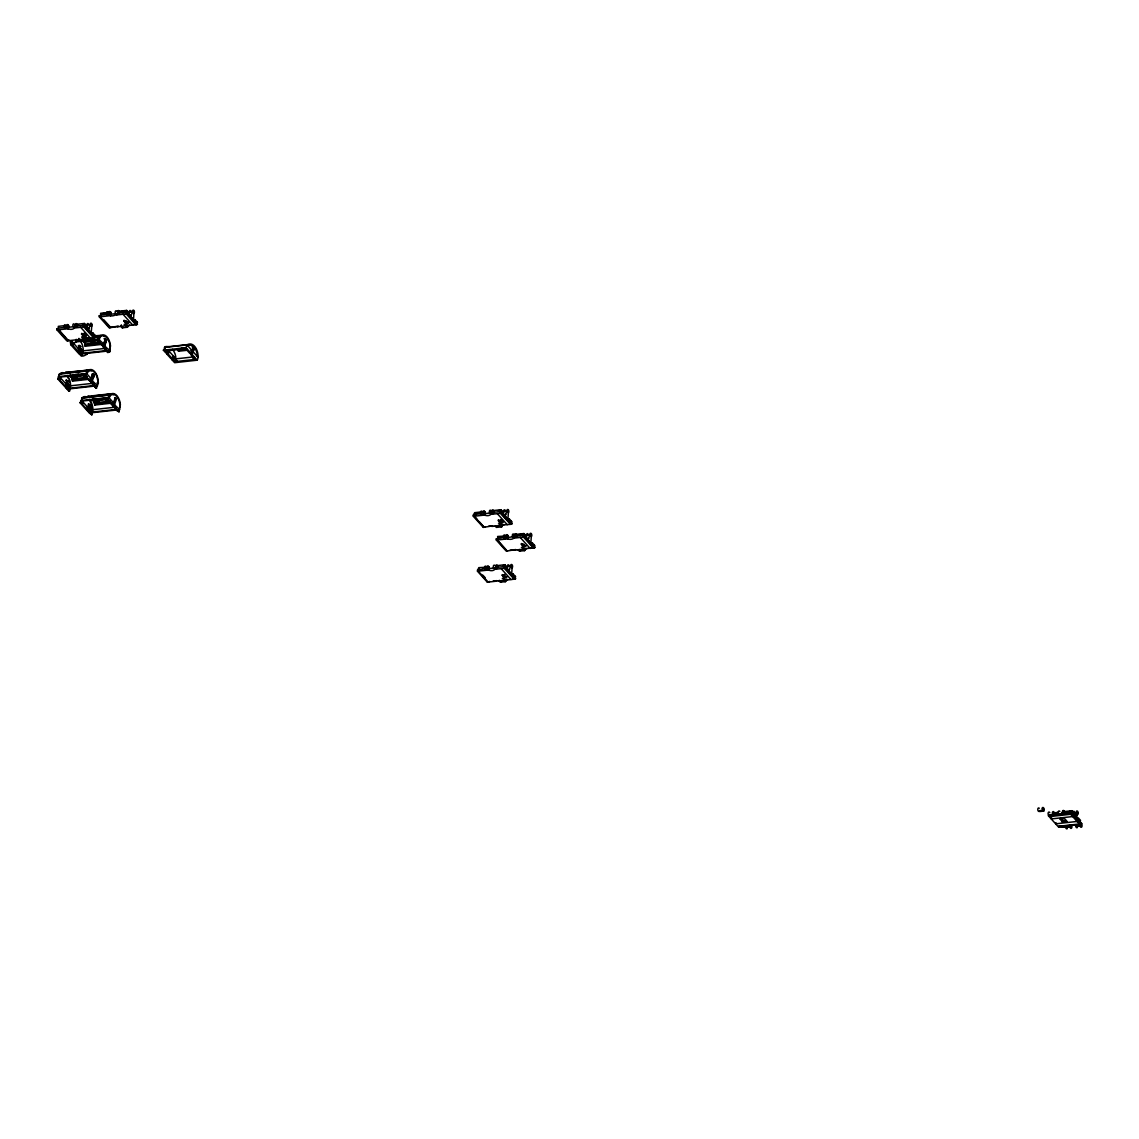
<?xml version="1.0" encoding="UTF-8"?>
<svg xmlns="http://www.w3.org/2000/svg" width="1139" height="1139" viewBox="0 0 1139 1139"><rect width="100%" height="100%" fill="white"/><g stroke="black" fill="none" stroke-linecap="round" stroke-linejoin="round"><path stroke-width="1.5" d="M500.32 524.467L500.348 525.378A1.78 1.025 83.6 0 0 501.772 526.773L502.327 524.766M523.271 548.229L523.285 549.155A1.78 1.025 83.6 0 0 524.581 550.593L525.264 548.542A1.78 1.025 83.6 0 1 524.581 550.593L519.754 551.134M84.243 338.525C88.187 338.639 73.708 340.49 76.185 339.351M88.173 330.652L90.081 324.9A1.765 1.011 83.6 0 1 91.519 323.448A1.765 1.011 83.6 0 1 91.704 326.494L91.134 333.955L90.579 332.019M126.6 325.113L126.999 326.267L127.34 325.227M129.22 316.186L131.327 315.033L128.138 315.389L129.205 312.2L132.395 311.844L133.889 313.51L133.448 320.885L132.893 318.948M505.46 510.756A1.794 1.025 83.6 0 0 504.25 509.873A1.794 1.025 83.6 0 0 503.58 511.568L506.812 511.212L508.336 512.892L507.88 520.366L507.311 518.416M504.719 579.836C508.592 580.107 494.198 581.673 496.661 580.648L493.159 581.047M511.055 573.316L511.61 575.252L512.066 567.891L510.543 566.211L507.368 566.567L506.3 569.756L509.489 569.4L507.382 570.554M523.897 548.414L524.396 549.567L524.566 548.372M526.531 539.402L528.667 538.234L525.449 538.59L526.517 535.373L529.735 535.017L531.258 536.697L530.817 544.157L530.247 542.192M83.759 337.585L83.688 338.895A1.765 1.011 83.6 0 0 85.098 340.276A1.765 1.011 83.6 0 0 85.539 337.856M121.289 325.056L121.218 326.366A1.765 1.011 83.6 0 0 122.955 327.42M64.695 326.324L65.464 326.281M504.933 536.967L504.15 537.024M519.868 549.639L519.042 549.496M69.18 340.134L66.859 340.874L57.035 329.954L56.95 328.772L58.388 328.602L58.303 326.352L65.023 325.597M74.149 326.324C76.256 330.666 64.14 330.438 68.383 325.227L68.041 327.918L65.407 328.317M68.468 326.025L67.799 328.046A1.765 1.011 83.6 0 1 66.489 325.711A1.765 1.011 83.6 0 1 68.198 325.199L68.71 327.235L75.089 326.537M68.126 329L68.71 327.235M76.555 327.078L74.22 327.192A1.765 1.011 83.6 0 1 72.839 325.455A1.765 1.011 83.6 0 1 74.092 323.96M74.676 326.836L74.277 328.032L84.67 326.879L94.494 337.799L95.106 337.4L84.585 325.697L83.147 325.854L83.346 324.601L85.496 326.21L85.14 327.292M66.105 388.114L68.383 383.572L66.105 388.114L57.762 378.846L59.299 374.233L60.595 373.222A11.703 6.72 83.6 0 1 64.268 373.023M66.902 388.029L58.573 378.76L59.299 376.568L66.874 384.982L68.041 381.465L66.048 380.241L68.041 381.465M59.342 378.518L59.926 380.269L60.424 379.7M72.156 341.743L71.942 344.448L72.526 343.622L72.782 345.388L73.366 344.548M72.526 343.622L70.675 344.604L70.547 341.116L70.518 342.967L75.786 342.383L76.242 340.419L75.786 342.383M65.336 373.236L65.621 372.368L88.557 370.118A11.703 6.72 83.6 0 1 98.225 380.753L98.338 383.33L96.003 388.043L91.006 382.49L93.483 375.044L92.473 373.905L90.707 379.173L91.519 379.088L86.536 373.535L58.488 376.653M66.717 373.293L66.973 372.524L80.257 371.043M78.933 338.383L78.876 338.981M93.697 337.899L83.873 326.964L84.856 324.017L83.66 324.145M83.987 324.53L84.343 323.448L76.356 324.344M81.524 334.097L81.794 333.3L84.015 335.763L86.393 335.507L84.186 333.029L86.137 336.304L83.745 336.56L81.524 334.097L83.916 333.841M65.692 383.672L66.859 380.155M67.229 381.551L66.062 385.082L66.874 384.982M78.463 348.748L79.616 345.274L80.769 346.569L79.616 350.043L78.349 350.186L79.502 346.712L78.335 345.416M71.031 377.166L70.333 375.044L71.031 377.166L85.966 375.5M88.557 324.088A1.765 1.011 83.6 0 0 87.432 323.661A1.765 1.011 83.6 0 0 86.891 325.256L85.838 328.445L89.013 328.103L87.233 328.288M84.343 323.448L86.863 326.252L86.464 327.448L92.273 333.898L92.672 332.702L91.077 334.026L92.273 333.898M83.745 336.56L84.015 335.763M83.702 337.856L83.304 339.052L94.494 337.799M83.716 342.341L83.033 340.248L83.716 342.341L98.438 340.703M67.201 375.429A10.892 6.265 83.6 0 1 70.59 385.794L69.564 390.99L68.753 391.076L67.116 389.253L68.596 384.797L67.585 383.658M79.659 353.033L71.942 344.462L70.675 344.604L78.377 353.175L79.659 353.033L81.111 348.648L79.844 348.79L82.122 349.758L80.655 354.144L81.78 355.382L83.289 350.84A10.735 6.165 83.6 0 0 79.958 340.632M81.609 353.617L80.94 354.457C80.94 352.464 83.489 354.827 81.78 355.382L79.388 354.286L80.841 349.901M69.564 390.99L67.927 389.154L69.408 384.697L68.383 383.572M68.482 388.67L69.052 390.421L69.55 389.851M72.512 381.138L72.099 378.176L72.512 381.138L92.444 378.917M84.969 340.333L85.653 338.297M68.753 391.076L69.493 388.883M85.183 346.242L84.77 343.323L85.183 346.242L104.816 344.063M81.78 355.382L81.211 353.66M86.621 354.428C89.91 351.083 83.845 358.13 80.499 355.525M92.957 335.977L93.313 334.894L94.822 336.575L95.192 335.507L92.672 332.702M109.785 327.406L109.173 327.818L99.349 316.884L99.264 315.702L100.688 315.546L100.616 313.282L110.697 312.171L110.113 314.99A1.765 1.011 83.6 0 1 108.803 312.656A1.765 1.011 83.6 0 1 110.497 312.129L111.024 314.179L115.808 313.638M94.323 336.019L94.679 334.937L92.672 334.966M93.953 337.372L97.726 336.276M96.801 387.958L91.818 382.405L94.295 374.959L93.27 373.82L89.981 381.366L84.998 375.813L85.724 373.62L86.237 374.19M86.92 370.83L87.205 369.976M83.574 370.673L88.557 370.118L87.347 371.1C85.425 373.749 84.984 377.507 86.621 376.511M98.196 338.853L97.982 341.558L103.193 346.37L105.628 339.038L103.108 344.305L103.905 344.22L98.196 338.853L99.492 339.322L100.047 336.162L94.779 336.745M97.755 341.088C100.873 342.625 96.431 341.515 98.78 341.472C100.844 336.332 92.814 336.119 93.854 340.362M59.555 374.019L59.812 374.802L59.299 374.233L87.603 370.901L87.86 371.67L87.048 374.105L59.812 377.137M97.982 341.558L98.253 340.76L103.193 346.37M88.301 370.887L88.557 370.118M89.483 399.362A10.849 6.236 83.6 0 1 92.857 409.684L91.832 414.852L90.209 413.03L91.675 408.588L89.867 407.548L90.664 407.463L88.386 411.991L80.072 402.765L82.905 397.155A11.661 6.692 83.6 0 1 86.55 396.956M119.538 311.986L118.869 314.008C116.491 314.25 107.892 319.205 110.697 312.171M89.184 411.905L80.883 402.665L81.609 400.487L89.155 408.873L90.323 405.37L88.344 404.146L90.323 405.37M110.113 314.99L110.782 312.954L108.39 313.225M81.666 402.423L82.236 404.174L82.734 403.605M110.44 315.93L111.024 314.179M92.857 374.048L92.615 374.759L92.202 374.005M105.215 339.265L104.987 339.963L104.076 338.554M93.683 375.77L93.711 377.294M94.523 336.945L101.072 335.379A11.532 6.62 83.6 0 1 110.511 345.872L109.472 351.88L107.821 352.492L103.407 347.58L105.842 340.248L104.845 339.123M106.041 340.96L106.069 342.455M87.618 397.169L87.902 396.315L109.401 393.923L110.754 394.066L110.497 394.834M108.604 352.407L104.204 347.495L106.639 340.162L105.628 339.038M88.999 397.226L92.558 396.101M116.975 313.78L116.577 314.976L126.97 313.809L126.885 312.627L125.461 312.784L126.301 311.474L127.81 313.154L127.454 314.222L125.461 312.784M94.494 386.05L95.491 387.474L95.761 386.662M89.141 404.06L87.176 407.662L88.344 408.958M106.753 351.097C105.471 351.196 111.309 353.873 110.099 350.015M95.334 386.975L94.594 385.765M88.728 407.79L89.511 405.456M107.593 352.008L106.852 350.812M96.003 388.043L97.826 382.761A10.849 6.236 83.6 0 0 94.466 372.353A10.849 6.236 83.6 0 0 87.86 371.67L87.048 371.77M107.821 352.492L107.678 351.737M93.298 401.085L92.601 398.977L93.298 401.085L108.177 399.433M108.675 351.965L109.031 350.897M83.959 341.629L98.68 339.992L99.791 336.361L100.289 336.93A10.692 6.151 83.6 0 1 106.795 337.6A10.692 6.151 83.6 0 1 110.127 347.851L108.532 350.328M91.832 414.852L89.397 413.115L90.878 408.687M90.75 412.546L91.334 414.283L91.832 413.728M111.309 403.192L94.779 405.043L94.366 402.095L99.321 401.54M94.779 405.043L94.366 402.095M121.232 325.327L120.834 326.523L126.5 325.398M126.301 311.474L126.657 310.392L117.061 311.46M119.168 311.844L127.155 310.947L126.173 313.908L136.011 324.829L135.641 324.102L137.42 324.33L126.885 312.627M123.838 321.041L124.108 320.244L126.315 322.707L128.707 322.437L128.436 323.234L126.059 323.504L123.838 321.041L126.23 320.771L128.436 323.234M126.813 314.293L127.169 313.225L125.66 311.545M133.377 320.97L134.971 319.632L134.573 320.828L128.778 314.392L129.177 313.197L126.657 310.392M126.059 323.504L126.315 322.707M126.016 324.786L125.617 325.982L137.42 324.33M130.472 317.582L132.395 311.844A1.765 1.011 83.6 0 1 133.833 310.377A1.765 1.011 83.6 0 1 134.018 313.424L133.889 313.51M82.919 398.636L81.609 398.166L109.543 395.048L110.839 394.051A11.661 6.692 83.6 0 1 120.392 404.658L118.969 411.834L114 406.31L116.477 398.878L114.64 397.838L115.452 397.753L112.177 405.256L107.208 399.732L107.934 397.554L108.447 398.123M119.182 409.086L119.994 406.666A10.806 6.208 83.6 0 0 116.634 396.301A10.806 6.208 83.6 0 0 110.056 395.617L109.543 395.048C107.635 397.682 107.194 401.426 108.831 400.43M109.116 394.777L109.401 393.923M82.122 398.721L81.866 397.952L109.814 394.849L110.056 395.617L109.244 398.038L82.122 401.056M135.27 322.907L135.626 321.839M135.982 324.487L136.993 321.881L134.986 321.91M136.495 323.59L137.492 322.437L134.971 319.632M118.969 411.834L113.202 406.395L115.665 398.977M116.662 409.926L117.659 411.35L116.762 409.641M192.135 346.683L193.246 347.908L190.996 354.685L195.225 359.397L174.993 361.647L173.256 359.71L174.053 357.319L172.943 356.08L172.146 358.472L168.287 354.201L169.085 351.794L166.764 350.684L167.96 350.541L167.162 352.933L165.967 353.076L163.39 350.214L165.739 346.512L169.312 346.64M166.251 350.342C165.354 352.15 166.251 348.975 167.846 350.171L167.575 350.969L167.675 349.986M172.146 358.472L170.95 358.614L167.106 354.329L167.903 351.937M164.329 347.423L186.938 344.903C194.869 340.205 200.208 354.314 197.246 360.18L174.637 362.7L172.06 359.839L172.857 357.447L174.053 357.319M177.855 348.648L178.51 351.239L186.668 350.328M174.993 361.647C176.972 357.575 175.15 352.706 172.53 349.346M178.51 351.239L178.296 349.217M175.235 361.419L177.257 360.622L175.392 361.604L175.491 360.622M176.83 361.234L177.257 360.622M184.091 348.363C183.194 350.157 184.091 346.996 185.685 348.178L185.415 348.975L185.515 347.993L181.115 348.278M197.246 360.18L192.178 354.556L194.442 347.779L193.331 346.541L191.081 353.318L186.013 347.694L186.938 344.903M193.331 358.628L193.231 359.611L193.331 358.628L195.096 358.643M194.926 358.458L194.826 359.44L193.075 359.426M475.817 515.469L474.28 513.76L474.636 512.678L484.844 511.539L484.246 514.387A1.78 1.025 83.6 0 1 482.936 512.037A1.78 1.025 83.6 0 1 484.644 511.496L485.186 513.575L490.012 513.034M488.489 526.303L492.746 525.834L483.306 527.385L473.354 516.323L473.269 515.113L474.721 514.956L474.28 513.76M484.844 511.539C480.729 516.565 491.45 516.722 490.752 513.532A1.78 1.025 83.6 0 1 489.386 511.311A1.78 1.025 83.6 0 1 491.094 510.785M484.246 514.387L484.929 512.336M484.588 515.355L485.186 513.575M479.932 570.411L478.423 568.731L478.779 567.649L489.357 567.094L488.517 569.215L485.883 569.614M495.778 581.246L487.335 582.186L477.497 571.251L477.426 570.069L478.85 569.913L478.423 568.731M499.793 512.166L501.245 512.009L511.909 523.855L511.283 524.267L500.149 512.564L500.007 510.898L502.171 512.536L501.815 513.618M500.149 512.564L501.516 510.3L498.298 510.656M500.647 510.827L501.003 509.731L491.293 510.813M500.79 512.479L500.519 513.29L510.471 524.353L511.981 521.933L509.432 519.099L507.823 520.438M501.003 509.731L503.566 512.578L503.153 513.789L509.033 520.309L509.432 519.099M500.391 523.015L498.156 520.523L500.576 520.252L502.812 522.744L500.391 523.015L498.426 519.711M500.363 524.31L499.95 525.535L491.849 526.432M503.595 515.611L505.73 514.444L502.513 514.8M510.044 550.237L515.711 549.596L506.286 551.148L496.362 540.114L496.277 538.918L497.729 538.747L497.643 536.469L508.336 535.914L507.481 538.049L504.819 538.462M505.203 516.052L506.812 511.212A1.794 1.025 83.6 0 1 508.265 509.731A1.794 1.025 83.6 0 1 508.45 512.806L508.336 512.892M494.625 567.621C496.718 571.977 484.602 571.735 488.845 566.524M488.944 567.322L488.261 569.343A1.765 1.011 83.6 0 1 486.965 567.023A1.765 1.011 83.6 0 1 488.659 566.496L489.186 568.546L495.55 567.834M488.603 570.297L489.186 568.546M509.731 522.417L510.087 521.32M494.682 568.503L497.031 568.375L497.7 566.339M495.138 568.133L494.739 569.329L505.132 568.176L514.97 579.11L515.583 578.697L505.047 566.994L503.623 567.151L503.822 565.898L505.972 567.507L504.976 568.66M511.909 523.855L510.101 523.627L511.468 521.363L509.446 521.391L510.97 523.1M530.746 544.228L532.354 542.89L534.903 545.709L534.533 546.805L526.09 537.58L526.503 536.369L523.954 533.55L514.059 534.59A1.78 1.025 83.6 0 0 512.351 535.116A1.78 1.025 83.6 0 0 513.675 537.466C514.785 539.914 503.623 540.683 507.823 535.344M507.923 536.142L507.239 538.192A1.78 1.025 83.6 0 1 505.915 535.828A1.78 1.025 83.6 0 1 507.638 535.302L508.165 537.366L512.991 536.839M507.567 539.146L508.165 537.366M511.938 574.127L513.134 573.999L515.654 576.804L514.173 579.196L504.335 568.261L505.317 565.314L502.94 565.585M504.463 565.827L504.819 564.759L496.818 565.642M514.173 536.967L513.774 538.178L524.267 537.01L524.182 535.8L522.744 535.971L523.584 534.632L525.122 536.327L524.752 537.423M502 575.394L504.392 575.138L506.599 577.601L504.221 577.872L502.256 574.597L504.477 577.074L506.869 576.804M516.081 537.209L516.764 535.159M504.392 575.138L504.648 574.341M513.134 573.999L512.735 575.195L506.94 568.745L507.339 567.549L504.819 564.759M504.221 577.872L504.477 577.074M506.115 579.594L505.445 581.63L500.662 582.157M508.635 571.949L510.543 566.211A1.765 1.011 83.6 0 1 511.995 564.745A1.765 1.011 83.6 0 1 512.18 567.792L512.052 567.877M523.584 534.632L523.954 533.55M521.107 544.3L523.513 544.029L525.748 546.521L523.342 546.791L521.363 543.488L523.613 545.98L526.019 545.709M516.38 535.017L524.467 534.106L523.47 537.095L533.394 548.13L534.39 545.154L533.18 545.282M511.61 575.252L511.924 574.298M522.943 534.704L524.467 536.398L524.111 537.494L522.744 535.971M523.342 546.791L523.613 545.98M513.433 577.274L513.789 576.192L514.657 577.943M523.299 548.087L522.901 549.297L514.814 550.194M527.813 540.811L529.735 535.017A1.78 1.025 83.6 0 1 531.201 533.536A1.78 1.025 83.6 0 1 531.386 536.611L531.258 536.697M531.956 544.1L532.354 542.89M532.639 546.193L533.009 545.111L534.533 546.805M533.892 546.877L533.379 547.788L531.998 546.264M1039.295 808.277A1.765 1.011 83.6 0 0 1037.771 809.502A1.765 1.011 83.6 0 0 1039.323 811.31L1040.121 810.342M1070.361 825.063L1070.333 826.843L1058.686 827.213L1048.449 815.837L1048.848 814.641L1050.713 816.706M1051.639 817.745L1051.24 818.941L1073.863 816.421L1074.262 815.225L1073.066 815.367L1073.863 812.975L1071.813 810.697L1063.356 811.737M1054.7 813.986L1053.917 814.926A1.765 1.011 83.6 0 1 1052.45 813.901A1.765 1.011 83.6 0 1 1053.005 811.623A1.765 1.011 83.6 0 1 1054.358 813.075L1054.7 813.986L1059.085 813.502M1056.052 822.643L1055.654 823.839L1078.263 821.319L1078.661 820.123L1077.067 821.461M1060.181 819.24L1064.652 818.742L1067.172 821.546L1062.701 822.045L1060.181 819.24L1060.58 818.044L1063.1 820.849L1066.076 820.521M1058.686 827.213L1059.085 826.017M1064.808 812.862L1064.41 814.058L1063.655 813.218C1064.168 811.082 1068.994 813.816 1071.457 812.121M1062.701 822.045L1063.1 820.849M1050.4 816.535L1070.632 814.285L1079.345 823.981L1059.113 826.231L1065.335 826.473L1066.09 827.313L1066.488 826.117M1068.354 812.235L1071.429 811.893L1081.694 823.497L1081.295 824.693L1071.059 813.317L1071.813 810.697L1069.279 811.623M1071.956 812.477L1071.557 813.687L1071.03 813.089M1069.977 824.793L1069.891 826.715A1.765 1.011 83.6 0 0 1071.557 828.124A1.765 1.011 83.6 0 0 1071.258 825.092M1075.43 814.698L1076.099 812.676A1.765 1.011 83.6 0 1 1077.537 811.21A1.765 1.011 83.6 0 1 1077.722 814.257L1074.419 814.698L1073.664 813.872C1079.544 817.774 1076.853 807.95 1076.853 813.517M1076.939 816.392L1077.608 814.357L1076.099 812.676L1072.91 813.032M1075.444 825.348L1076.198 826.188L1076.597 824.992M1079.615 821.005L1079.744 822.785M1080.142 821.589L1080.541 820.393L1078.263 817.859L1075.202 818.201M1076.198 826.188L1080.455 825.704L1080.569 823.853A1.765 1.011 83.6 0 1 1081.979 825.092A1.765 1.011 83.6 0 1 1081.31 827.256A1.765 1.011 83.6 0 1 1080.014 825.647L1080.099 823.668L1081.694 823.497M130.515 311.588L131.412 311.531M527.044 534.846L527.941 534.775M481.213 512.336L481.228 513.376M501.018 524.495L501.345 525.805L501.544 524.467M82.093 354.841L81.367 355.012M116.933 313.894L116.477 314.279A1.765 1.011 83.6 0 1 115.167 311.944A1.765 1.011 83.6 0 1 116.876 311.417M505.004 510.756L505.816 510.884M495.081 568.261L494.639 568.646A1.765 1.011 83.6 0 1 493.315 566.524A1.765 1.011 83.6 0 1 494.81 565.471M507.154 537.11C508.991 534.718 501.26 538.875 497.686 538.22M513.134 535.059L513.162 536.327M488.19 568.29C490.026 565.684 482.267 570.411 478.821 569.386M91.59 326.58L90.081 324.9L86.891 325.256M1074.419 814.698L1074.533 814.613A1.765 1.011 83.6 0 0 1074.874 813.986L1075.031 813.872M67.657 340.789L68.269 340.376L57.747 328.673L67.657 340.789L75.302 339.935M86.536 338.696L90.679 337.742M99.264 315.702L109.97 327.733L110.583 327.32M109.97 327.733L118.499 326.281L111.494 327.064M121.218 326.267L117.616 326.879M128.835 325.626L129.732 325.042M483.306 527.385L485.385 526.802M484.73 526.873L484.118 527.286L474.151 516.223L474.08 515.027M495.123 526.061L495.493 525.819A1.78 1.025 83.6 0 0 496.405 527.343A1.78 1.025 83.6 0 0 497.416 526.631M500.847 524.922L499.722 525.278L511.283 524.267M503.224 525.164L504.121 524.566M507.709 550.65L507.097 551.062L497.173 540.028L497.088 538.818M518.074 549.838L518.459 549.681A1.78 1.025 83.6 0 0 520.21 550.735M523.798 548.699L522.673 549.041L534.817 547.631L524.182 535.8M526.161 548.941L527.058 548.343M487.335 582.186L489.656 581.431M488.745 581.687L488.133 582.086L478.295 571.166L478.209 569.984M498.996 580.876L500.591 581.104M506.015 579.167A1.765 1.011 83.6 0 1 505.574 581.573A1.765 1.011 83.6 0 1 504.164 580.207C502.783 578.584 505.659 581.374 507.894 579.395M514.415 578.669L515.583 578.697M190.811 350.67L192.007 350.527L187.778 345.829C193.73 342.497 197.517 351.695 197.346 356.464L198.115 356.578M1066.645 826.401L1066.674 827.854M490.382 511.183L490.297 512.621M485.798 568.56L485.784 567.293M1054.315 813.517L1056.907 813.004L1054.201 813.089M1054.899 812.762L1058.288 812.349M101.912 313.766L106.553 313.239M100.659 315.019L110.084 313.965M117.958 313.097L125.418 312.257M127.169 313.225L129.177 313.197M99.349 316.884L110.212 315.674M127.582 314.521L128.778 314.392M64.254 326.309L68.881 325.797M75.259 325.085L78.463 324.729M58.345 328.075L67.785 327.035M75.644 326.153L83.119 325.327M85.496 326.21L83.346 324.601M85.681 326.38L86.863 326.252M57.035 329.954L67.899 328.744M125.133 322.536L128.522 322.152M124.123 324.33L126.187 324.102M132.992 324.672L136.253 324.316M122.499 327.79L127.283 327.263A1.765 1.011 83.6 0 0 127.967 325.227L127.283 327.263A1.765 1.011 83.6 0 1 126.002 325.839L125.959 325.384M82.82 335.592L86.222 335.222M82.079 336.603L84.144 336.375M94.736 335.791L100.987 335.393M81.823 337.4L83.873 337.172M93.683 336.09L97.712 335.763M83.973 338.126L87.489 337.728M93.683 337.557L95.106 337.4M76.142 341.301L94.21 339.294M82.805 340.917L90.992 340.02M95.89 339.465L99.164 339.109M76.128 341.914L93.498 339.992M105.842 340.248L106.639 340.162M91.319 342.597L94.58 342.241M84.528 344.078L99.235 342.44M85.468 345.402L100.189 343.764M79.502 346.712L80.769 346.569M104.119 345.43L109.828 350.812M103.407 347.58L104.204 347.495M82.008 350.983L105.856 348.32M82.492 353.232L106.795 350.527M82.99 353.788L107.337 351.083M79.388 354.286L80.655 354.144M163.39 350.214L186.013 347.694M193.246 347.908L194.442 347.779M178.851 350.2L187.024 349.289M167.106 354.329L168.287 354.201M191.922 351.894L193.117 351.766L198.186 357.39M191.081 353.318L189.886 353.46L185.643 348.748L165.426 350.997L167.162 352.933M190.996 354.685L192.178 354.556M174.737 358.984L194.47 356.792M172.06 359.839L173.256 359.71M66.987 373.051L70.319 372.681M76.954 371.94L80.271 371.57M75.316 374.489L78.634 374.119M70.105 375.728L85.055 374.076M71.273 376.454L86.208 374.788M57.762 378.846L58.573 378.76M84.998 375.813L90.793 381.266M93.483 375.044L94.295 374.959M73.764 377.991L77.082 377.621M83.716 376.881L87.034 376.511M71.842 378.945L86.792 377.28M72.796 380.269L87.746 378.618M91.732 380.312L97.541 385.765L96.73 385.85M68.596 384.797L69.408 384.697M91.006 382.49L91.818 382.405M69.778 385.893L93.498 383.245M97.029 382.861L98.324 382.804M68.981 388.314L94.452 385.48M67.116 389.253L67.927 389.154M70.291 388.798L94.964 386.05M95.861 395.731L102.482 394.991M105.785 394.621L110.754 394.066M109.244 395.703L110.056 395.617M92.373 399.661L95.69 399.291M98.993 398.921L107.265 397.995M93.54 400.373L108.419 398.721M80.072 402.765L80.883 402.665M107.208 399.732L108.02 399.647M105.941 400.8L109.244 400.43M94.11 402.85L110.64 401.013M95.064 404.174L109.942 402.523M113.914 404.217L119.695 409.656L118.883 409.741M113.202 406.395L114 406.31M115.68 407.15L92.06 409.769A10.806 6.208 83.6 0 0 91.675 405.84M92.06 412.104L116.619 409.371M91.761 412.759L117.132 409.94M89.397 413.115L90.209 413.03M475.96 513.148L478.053 512.92M474.678 514.429L481.057 513.717M492.205 512.479L499.75 511.625M502.171 512.536L500.007 510.898M502.356 512.707L503.566 512.578M473.354 516.323L484.36 515.099M499.039 522.075L501.957 521.747M500.662 522.203L503.082 521.933L500.833 519.441M498.455 523.855L500.534 523.627M496.803 527.357L501.644 526.816A1.78 1.025 83.6 0 0 502.214 524.324M498.967 536.953L501.06 536.711M515.155 536.27L522.701 535.43M524.467 536.398L526.503 536.369M496.362 540.114L507.339 538.889M521.989 545.852L524.894 545.538M521.391 547.631L523.484 547.403M530.347 547.973L534.817 547.631M482.95 567.806L489.357 567.094M496.12 567.45L503.58 566.624M505.972 567.507L503.822 565.898M506.143 567.692L507.339 567.549M477.497 571.251L488.375 570.041M505.744 568.888L506.94 568.745M502.868 576.946L505.759 576.619M513.96 576.377L515.155 576.234L513.803 578.47L512.792 577.345M502.285 578.697L504.349 578.47M506.997 579.993L514.97 579.11M1039.338 811.281L1043.979 811.068L1039.722 811.538M1063.071 812.321C1066.076 813.118 1059.455 809.701 1066.189 811.979M1061.662 812.676L1064.509 812.235A1.765 1.011 83.6 0 0 1063.285 810.455A1.765 1.011 83.6 0 0 1062.502 812.491A1.765 1.011 83.6 0 0 1063.869 813.915L1059.597 814.385A1.765 1.011 83.6 0 1 1058.216 812.207A1.765 1.011 83.6 0 1 1059.868 811.466M1048.449 815.837L1071.059 813.317M1062.061 821.803L1064.566 821.518M1081.295 824.693L1059.113 826.231L1069.891 826.501L1065.648 827.185A1.765 1.011 83.6 0 0 1067.314 828.608M1066.09 827.313L1070.333 826.843M1054.742 812.904L1057.974 812.62M1062.829 812.192L1066.047 811.908M1074.903 813.944L1073.664 813.872M1076.91 826.729L1076.981 825.405M65.621 372.368L66.973 372.524M87.902 396.315L89.255 396.457M508.507 565.684L507.837 566.766M1050.044 815.652L1049.66 815.396A1.765 1.011 83.6 0 1 1048.293 814.656A1.765 1.011 83.6 0 1 1048.449 812.349A1.765 1.011 83.6 0 1 1049.831 812.705M1060.153 814.527L1059.398 813.687M1080.455 825.704L1075.757 826.117A1.765 1.011 83.6 0 0 1077.437 827.455M1054.401 813.488L1053.917 814.926L1049.29 814.812M1044.079 809.373L1043.595 810.811A1.765 1.011 83.6 0 1 1042.128 809.786A1.765 1.011 83.6 0 1 1042.683 807.523A1.765 1.011 83.6 0 1 1044.036 808.961L1044.093 809.558M508.222 519.227L511.625 523.029M523.741 536.284L534.205 548.044M520.252 537.451L530.176 548.485M497.302 513.646L507.254 524.709M496.277 538.918L505.73 549.425M473.269 515.113L476.814 519.071M479.192 521.705L483.933 526.973M513.789 576.192L515.298 577.872M501.16 568.617L510.984 579.552M482.922 575.209L485.157 577.687M482.096 575.266L484.431 577.872M168.472 350.57L175.933 358.856M167.96 350.541L169.085 351.794M133.776 319.774L137.136 323.519M126.443 313.111L136.808 324.743M122.998 314.264L132.822 325.185M103.649 319.603L110.227 326.936M80.684 327.32L90.508 338.24M81.111 348.648L82.122 349.758M72.668 342.312L79.616 350.043M81.51 353.902L82.35 354.827M72.213 343.665L73.266 344.832M56.95 328.772L67.472 340.476M115.452 397.753L116.477 398.878M113.701 402.992L108.732 397.468L80.798 400.586L81.31 401.142M107.991 399.504L112.989 405.171M107.564 399.817L108.419 400.757M85.368 375.898L86.208 376.824M90.664 407.463L91.675 408.588M81.98 402.394L82.82 403.32M91.077 412.503L91.917 413.443M59.669 378.475L60.509 379.415M68.81 388.627L69.65 389.566M192.762 347.096L194.498 349.744M187.778 345.829L187.365 344.619L164.756 347.139L165.155 348.335M499.338 580.278L499.38 580.733A1.765 1.011 83.6 0 0 500.263 582.143A1.765 1.011 83.6 0 0 501.274 581.445M501.245 512.009L501.331 513.205L490.809 514.372C491.379 512.208 490.026 514.543 493.116 513.404L493.799 511.34A1.78 1.025 83.6 0 0 492.262 510.044A1.78 1.025 83.6 0 0 492.105 512.792A1.78 1.025 83.6 0 0 493.728 512.678M505.047 566.994L505.132 568.176M100.061 315.617L100.132 316.799M84.585 325.697L84.67 326.879M1072.924 812.577A1.765 1.011 83.6 0 1 1074.362 811.566M129.205 312.2A1.765 1.011 83.6 0 1 129.86 310.534A1.765 1.011 83.6 0 1 131.056 311.403M107.721 315.247A1.765 1.011 83.6 0 1 106.468 313.98A1.765 1.011 83.6 0 1 106.938 311.872A1.765 1.011 83.6 0 1 108.276 312.784M119.31 313.624A1.765 1.011 83.6 0 1 117.701 313.026A1.765 1.011 83.6 0 1 118.257 310.548A1.765 1.011 83.6 0 1 119.581 312.442M77.011 326.694A1.765 1.011 83.6 0 1 75.445 326.224A1.765 1.011 83.6 0 1 75.786 323.69A1.765 1.011 83.6 0 1 77.238 325.042M80.798 340.134A1.765 1.011 83.6 0 1 79.801 340.846A1.765 1.011 83.6 0 1 78.918 339.436M65.863 327.932A1.765 1.011 83.6 0 1 64.482 327.833A1.765 1.011 83.6 0 1 64.24 325.455A1.765 1.011 83.6 0 1 65.578 325.156M103.834 336.076A10.692 6.151 83.6 0 1 104.945 336.717M507.368 566.567A1.765 1.011 83.6 0 1 507.894 564.958A1.765 1.011 83.6 0 1 509.033 565.385M497.472 567.991A1.765 1.011 83.6 0 1 495.778 567.094A1.765 1.011 83.6 0 1 496.775 564.916A1.765 1.011 83.6 0 1 497.629 567.649M486.325 569.229A1.765 1.011 83.6 0 1 484.872 569.016A1.765 1.011 83.6 0 1 484.815 566.539A1.765 1.011 83.6 0 1 486.268 566.766M505.061 538.32A1.78 1.025 83.6 0 1 503.637 537.451A1.78 1.025 83.6 0 1 503.965 535.102A1.78 1.025 83.6 0 1 505.389 535.971M516.537 536.811A1.78 1.025 83.6 0 1 514.856 536.056A1.78 1.025 83.6 0 1 515.64 533.693A1.78 1.025 83.6 0 1 516.779 536.07M526.517 535.373A1.78 1.025 83.6 0 1 527.983 533.892M482.281 514.273A1.78 1.025 83.6 0 1 480.758 513.931A1.78 1.025 83.6 0 1 480.9 511.368A1.78 1.025 83.6 0 1 482.409 512.166M89.141 370.574A10.849 6.236 83.6 0 1 91.447 370.801M60.808 374.019A10.849 6.236 83.6 0 1 61.905 373.606M67.386 376.767A10.849 6.236 83.6 0 1 68.226 378.305M68.91 380.056A10.849 6.236 83.6 0 1 69.394 381.935M83.119 397.952A10.806 6.208 83.6 0 1 84.201 397.539M89.668 400.686A10.806 6.208 83.6 0 1 91.177 403.961M111.337 394.521A10.806 6.208 83.6 0 1 113.629 394.749M90.55 324.615C91.134 328.217 92.359 322.551 90.55 324.615M132.85 311.545C133.42 315.147 134.687 309.495 132.85 311.545M507.282 510.913C507.837 514.557 509.161 508.82 507.282 510.913M511.012 565.912C511.568 569.514 512.877 563.848 511.012 565.912M530.204 534.718C530.774 538.377 532.084 532.611 530.204 534.718M1042.626 808.961L1043.267 809.872L1042.626 808.961M1052.949 813.075L1053.589 813.986L1052.949 813.075M1070.489 826.401L1071.144 827.327L1070.489 826.401M1080.626 825.277L1081.267 826.188L1080.626 825.277M67.073 326.067L67.714 326.993L67.073 326.067M75.843 325.085L76.484 326.01L75.843 325.085M109.387 312.997L110.027 313.923L109.387 312.997M118.143 312.029L118.783 312.954L118.143 312.029M483.52 512.379L484.175 513.319L483.52 512.379M492.39 511.397L493.045 512.322L492.39 511.397M496.305 566.396L496.946 567.307L496.305 566.396M515.355 535.202L515.995 536.127L515.355 535.202"/></g></svg>
